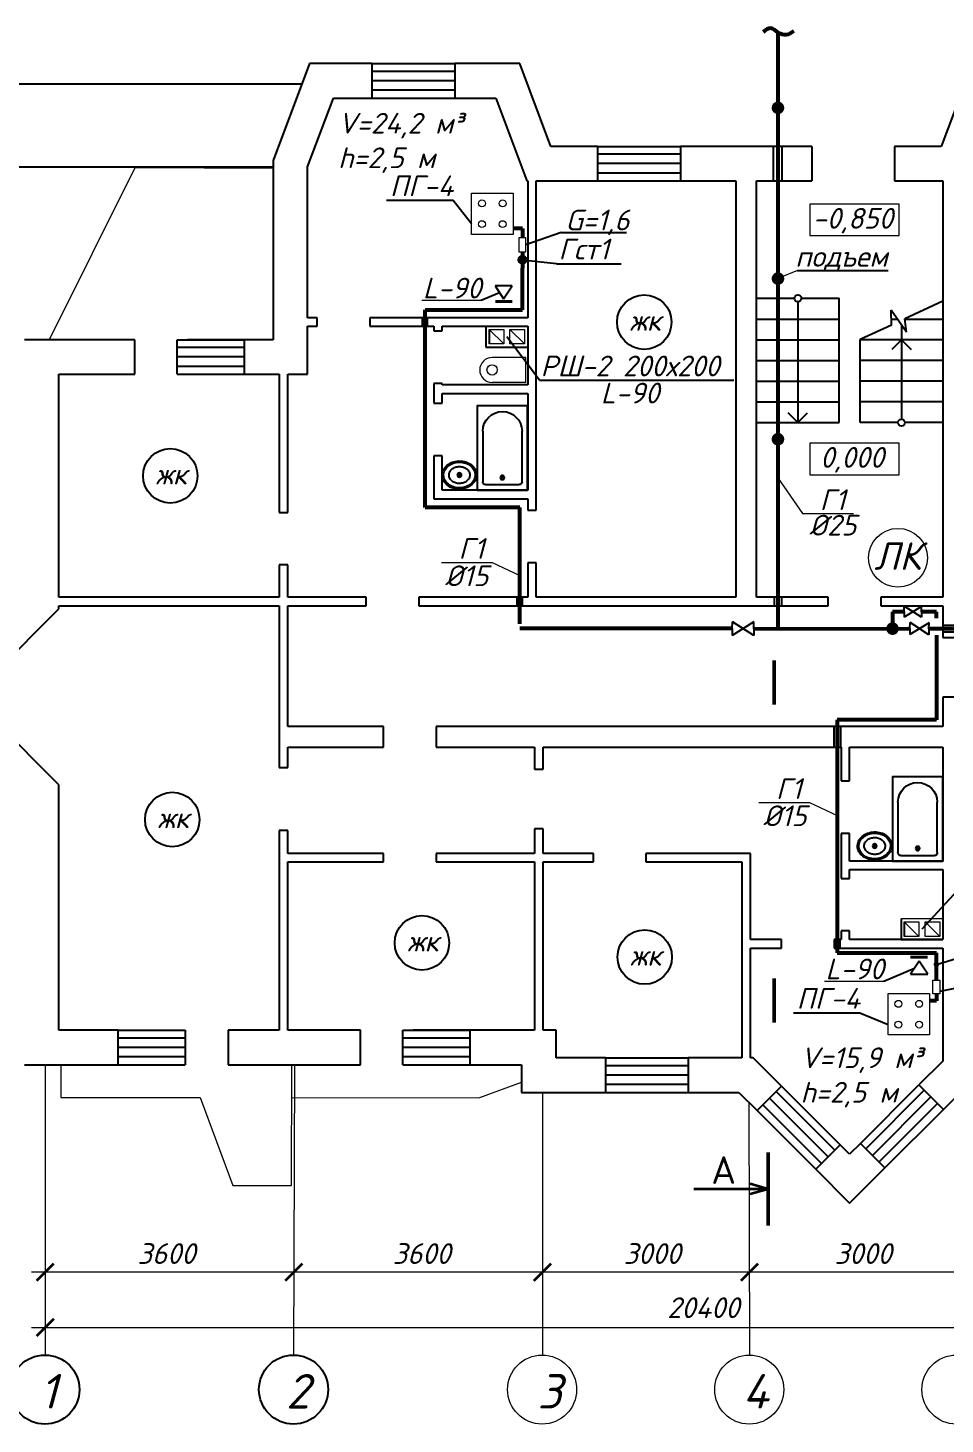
# Model space of a CAD drawing. Header units: millimetres. Extents: x -710977 to 10671, y -929782 to 89628.
# Drawn here: x 952.3 to 1085.2, y 4615.5 to 4817.7 of the extents above; entities that cross this region are included whole.
import ezdxf

# ---------------------------------------------------------------- set-up
doc = ezdxf.new("R2010")
doc.units = ezdxf.units.MM
doc.header["$LTSCALE"] = 0.4
for name, color, linetype, lineweight in [('A-FLOR', 192, 'Continuous', 9), ('A-WALL', 113, 'Continuous', 9), ('I-WALL', 2, 'Continuous', 9), ('газ', 7, 'Continuous', 40), ('здания', 7, 'Continuous', 25), ('Надписи', 7, 'Continuous', 20), ('оборудование', 255, 'Continuous', 60), ('построение', 7, 'Continuous', 30), ('тонкие', 7, 'Continuous', 25)]:
    doc.layers.add(name, color=color, linetype=linetype, lineweight=lineweight)
for name, color, linetype in [('VPORTS', 7, 'Continuous'), ('аксонометрия', 84, 'Continuous'), ('кварталыИнфо', 7, 'Continuous'), ('оси', 255, 'Continuous'), ('подп', 70, 'Continuous')]:
    doc.layers.add(name, color=color, linetype=linetype)
doc.styles.add('Zhenka', font='isocpeur.ttf', dxfattribs={"height": 400})
doc.styles.add('Курсив', font='isocpeui.ttf')
doc.styles.add('текстовый', font='isocpeui.ttf', dxfattribs={"height": 5})
doc.linetypes.add('зигзаг', pattern='A,0.00254,-5.08,[131,ltypeshp.shx,S=5.08,R=0,X=-5.08,Y=0],-10.16,[131,ltypeshp.shx,S=5.08,R=180,X=5.08,Y=0],-5.08', length=20.32254)

# ---------------------------------------------------------------- blocks, each defined once
blk = doc.blocks.new('Ванна — 66 x 152 см')
for p, q in [((8, -18), (10, -18)), ((9, -17), (9, -19))]:
    blk.add_line(p, q)
blk.add_lwpolyline([(0, -36), (0, 0), (60, 0), (60, -36)], close=True)
for points in [[(4, -30), (4, -6)], [(6, -4), (42, -4)], [(42, -32), (6, -32)]]:
    blk.add_lwpolyline(points)
for radius in [1.5, 1]:
    blk.add_circle((9, -18), radius)
for centre, radius, start, end in [((5.75, -5.75), 1.767767, 81.8699, 188.1301), ((42, -18), 14, 270, 90), ((5.75, -30.25), 1.767767, 171.8699, 278.1301)]:
    blk.add_arc(centre, radius, start, end)
blk = doc.blocks.new('Раковина овальная — вид сверху')
for p, q in [((-1, 0), (1, 0)), ((0, 1), (0, -1))]:
    blk.add_line(p, q)
at = {"linetype": 'Continuous'}
for points in [[(-12.2337188035408, 0.3941914712607968, 0.1176342565883263), (-11.46456229543958, -3.361933235489118, 0.104469279667093), (-8.878748691070427, -6.803541973650567, 0.09001578960148493), (-5.082757700676666, -9.072309807490512, 0.08191994915921848), (-0.3227280122732736, -10.01585280257211, 0.08191994915920903), (4.488169920880978, -9.380701564817912, 0.09001578960148009), (8.422342359155778, -7.36101289847943, 0.1044692796670922), (11.22435122606942, -4.093009071543406, 0.1176342565883338), (12.23371880354091, -0.3941914712607968, 0.1176342565883057), (11.46456229543992, 3.361933235488777, 0.1044692796670849), (8.878748691070427, 6.803541973650567, 0.09001578960148834), (5.082757700676325, 9.072309807490683, 0.08191994915920578), (0.3227280122732736, 10.01585280257211, 0.08191994915920695), (-4.488169920880864, 9.380701564817969, 0.0900157896014802), (-8.422342359155778, 7.36101289847943, 0.1044692796670951), (-11.22435122606919, 4.093009071543634, 0.1176342565883402)], [(-11.2862798685012, 0.1590597164737346, 0.1186217001864142), (-10.51590095791209, -3.253161772358112, 0.1046781721811095), (-8.071803350560117, -6.358618019863343, 0.08956206646917378), (-4.537699193222352, -8.366971929609804, 0.08118469889121774), (-0.1289739026695997, -9.15150355811437, 0.08118469889122752), (4.300109150126218, -8.491524865184601, 0.0895620664691798), (7.889406708212618, -6.583562428127607, 0.1046781721811044), (10.42004782883112, -3.548216131892445, 0.1186217001864013), (11.2862798685012, -0.1590597164736209, 0.1186217001863946), (10.51590095791221, 3.253161772357998, 0.1046781721811069), (8.071803350560117, 6.358618019863343, 0.0895620664691756), (4.537699193222124, 8.366971929609917, 0.08118469889121599), (0.1289739026695997, 9.151503558114428, 0.08118469889121414), (-4.300109150125877, 8.491524865184829, 0.08956206646917471), (-7.889406708212618, 6.583562428127607, 0.1046781721811045), (-10.42004782883112, 3.548216131892445, 0.1186217001863946)], [(-7.420452389032903, 0.08298767816017971, 0.1182825673856775), (-6.907065465214487, -2.167464938077501, 0.1046074595377274), (-5.294791470712084, -4.209988192029414, 0.0897179636260996), (-2.966599981142508, -5.52812215268807, 0.08143608252771127), (-0.06751351878551759, -6.036810076758798, 0.08143608252772175), (2.84222437824053, -5.593085960977874, 0.08971796362613145), (5.199312936802016, -4.327350491993343, 0.1046074595376878), (6.85686365682659, -2.321395784920355, 0.1182825673856714), (7.420452389033017, -0.08298767816017971, 0.1182825673856961), (6.907065465214487, 2.167464938077615, 0.1046074595377135), (5.294791470712084, 4.209988192029414, 0.08971796362612645), (2.966599981142622, 5.528122152687843, 0.08143608252774252), (0.06751351878551759, 6.036810076758798, 0.08143608252772248), (-2.842224378240644, 5.593085960977874, 0.08971796362612122), (-5.199312936802016, 4.327350491993343, 0.1046074595377049), (-6.856863656826476, 2.321395784920355, 0.1182825673856712)]]:
    blk.add_lwpolyline(points, format="xyb", close=True, dxfattribs=at)
for radius in [1.5, 1]:
    blk.add_circle((0, 0), radius)
blk = doc.blocks.new('_ArchTick')
at = {"color": 0, "linetype": 'ByBlock', "const_width": 0.150000081}
blk.add_lwpolyline([(-0.5000002699998731, -0.5000002699998731), (0.5000002699998731, 0.5000002699998731)], dxfattribs=at)

msp = doc.modelspace()

# ---------------------------------------------------------------- hatches: boundary and pattern name
at = {"layer": 'оборудование', "lineweight": 60}
h = msp.add_hatch(color=7, dxfattribs=at)
h.paths.add_polyline_path([(1023.959268536258, 4784.157814950441), (1023.588504206956, 4784.307927615198, 0.09647278728819861), (1023.559268536257, 4784.157814950441, 0.4142135623730951), (1023.959268536258, 4783.757814950443)])
h.paths.add_polyline_path([(1024.359268536253, 4784.157814950441, 0.824030676535546), (1023.588504206956, 4784.307927615198), (1023.959268536258, 4784.157814950441)])
h.paths.add_polyline_path([(1024.359268536253, 4784.157814950441), (1023.959268536258, 4784.157814950441), (1023.959268536258, 4783.757814950443, 0.4142135623730951)])
h = msp.add_hatch(color=7, dxfattribs=at)
edge = h.paths.add_edge_path()
edge.add_line((1083.908153173121, 4681.720359565768), (1083.537388843819, 4681.962869959249))
edge.add_arc((1083.908153173126, 4682.112982623999), 0.4000000000067269, 179.9999999992835, 202.0417223264453, ccw=False)
edge.add_arc((1083.908153173119, 4682.112982624003), 0.3999999999996362, 89.99999999973949, 179.9999999997395, ccw=False)
edge.add_line((1083.908153173121, 4682.512982624003), (1083.908153173121, 4681.720359565768))
edge = h.paths.add_edge_path()
edge.add_arc((1083.908153173116, 4682.112982624003), 0.3999999999987267, -157.9582776726004, 2.6062707547680475e-10, ccw=False)
edge.add_line((1083.537388843819, 4681.962869959249), (1083.908153173121, 4681.720359565768))
edge.add_line((1083.908153173121, 4681.720359565768), (1084.308153173115, 4682.112982624005))
edge = h.paths.add_edge_path()
edge.add_line((1084.308153173115, 4682.112982624005), (1083.908153173121, 4681.720359565768))
edge.add_line((1083.908153173121, 4681.720359565768), (1083.908153173121, 4682.512982624003))
edge.add_arc((1083.908153173119, 4682.112982624007), 0.3999999999959982, -2.6062707547680475e-10, 89.99999999973949, ccw=False)

# ---------------------------------------------------------------- linework, layer by layer
at = {"color": 7, "lineweight": 25}
for p, q in [((1002.161049479517, 4812.573720252827), (1002.161049479517, 4807.573720252827)), ((1002.161049479517, 4812.573720252827), (1014.161049479517, 4812.573720252827)), ((1014.161049479517, 4812.573720252827), (1014.161049479517, 4807.573720252827)), ((1002.161049479517, 4811.484469363031), (1014.161049479517, 4811.484469363031)), ((1002.161049479517, 4810.123720252826), (1014.161049479517, 4810.123720252826)), ((1002.161049479517, 4808.762971142618), (1014.161049479517, 4808.762971142618)), ((1002.161049479517, 4807.573720252827), (1014.161049479517, 4807.573720252827)), ((1034.84614136491, 4800.573720252827), (1034.84614136491, 4795.573720252827)), ((1034.84614136491, 4800.573720252827), (1046.84614136491, 4800.573720252827)), ((1046.84614136491, 4800.573720252827), (1046.84614136491, 4795.573720252827)), ((1065.84614136491, 4800.573720252827), (1065.84614136491, 4795.573720252827)), ((1077.84614136491, 4800.573720252827), (1077.84614136491, 4795.573720252827)), ((1034.84614136491, 4799.484469363031), (1046.84614136491, 4799.484469363031)), ((1034.84614136491, 4798.123720252826), (1046.84614136491, 4798.123720252826)), ((1034.84614136491, 4796.762971142618), (1046.84614136491, 4796.762971142618)), ((1034.84614136491, 4795.573720252827), (1046.84614136491, 4795.573720252827)), ((973.9661413649089, 4767.573720252827), (973.9661413649089, 4772.573720252827)), ((973.9661413649089, 4771.484469363035), (983.6582770230376, 4771.484469363035)), ((973.9661413649089, 4770.123720252826), (983.6582770230376, 4770.123720252826)), ((973.9661413649089, 4768.762971142622), (983.6582770230376, 4768.762971142622)), ((965.4340057067805, 4667.573720252827), (965.4340057067805, 4672.573720252827)), ((965.4340057067805, 4671.484469363035), (975.1261413649091, 4671.484469363035)), ((1006.63114136491, 4667.573720252827), (1006.63114136491, 4672.573720252827)), ((1006.63114136491, 4671.484469363035), (1016.323277023038, 4671.484469363035)), ((965.4340057067805, 4670.123720252826), (975.1261413649091, 4670.123720252826)), ((965.4340057067805, 4668.762971142622), (975.1261413649091, 4668.762971142622)), ((1006.63114136491, 4670.123720252826), (1016.323277023038, 4670.123720252826)), ((1006.63114136491, 4668.762971142622), (1016.323277023038, 4668.762971142622)), ((1035.976319968701, 4668.573720252827), (1035.976319968701, 4663.573720252827)), ((1035.976319968701, 4668.573720252827), (1047.976319968701, 4668.573720252827)), ((1035.976319968701, 4667.484469363031), (1047.976319968701, 4667.484469363031)), ((1047.976319968701, 4668.573720252827), (1047.976319968701, 4663.573720252827)), ((1035.976319968701, 4666.123720252826), (1047.976319968701, 4666.123720252826)), ((1035.976319968701, 4664.762971142618), (1047.976319968701, 4664.762971142618)), ((1072.898102210336, 4656.161215004188), (1081.383383584575, 4664.646496378426)), ((1081.383383584575, 4664.646496378426), (1084.918917490508, 4661.110962472492)), ((1035.976319968701, 4663.573720252827), (1047.976319968701, 4663.573720252827)), ((1061.490443312763, 4664.464952210898), (1057.954909406833, 4660.929418304962)), ((1059.758031698857, 4662.732540596988), (1068.2433130731, 4654.247259222755)), ((1060.720226622175, 4663.694735520308), (1069.205507996419, 4655.209454146075)), ((1061.490443312763, 4664.464952210898), (1069.975724687007, 4655.979670836663)), ((1073.668318900924, 4655.3909983136), (1082.153600275163, 4663.876279687838)), ((1074.630513824243, 4654.42880339028), (1083.115795198483, 4662.914084764518)), ((1057.954909406833, 4660.929418304962), (1066.440190781076, 4652.444136930728)), ((1058.795836775535, 4661.770345673665), (1067.281118149779, 4653.285064299433)), ((1075.592708747565, 4653.466608466959), (1084.077990121805, 4661.951889841196)), ((1076.433636116268, 4652.625681098255), (1084.918917490508, 4661.110962472492)), ((1069.975724687007, 4655.979670836663), (1066.440190781076, 4652.444136930728)), ((1072.898102210336, 4656.161215004188), (1076.433636116268, 4652.625681098255))]:
    msp.add_line(p, q, dxfattribs=at)
at = {"lineweight": 25}
msp.add_line((991.9886401944976, 4809.573720252827), (920.4063755032982, 4809.573720252827), dxfattribs=at)
for p, q in [((1004.288630036261, 4792.77331527241), (1013.905326665845, 4792.77331527241)), ((1013.905326665845, 4792.77331527241), (1016.593323236156, 4789.385726257227)), ((1029.588249500608, 4788.10192172596), (1024.459268536259, 4786.309447427239)), ((1029.588249500608, 4788.10192172596), (1039.007905175684, 4788.10192172596)), ((1028.903641068522, 4783.578186871295), (1023.959268536258, 4784.120960596155)), ((1028.903641068522, 4783.578186871295), (1038.263720248207, 4783.578186871295)), ((1026.445635395299, 4766.701641375097), (1021.709461981634, 4773.017564632308)), ((1083.908153173121, 4682.087115627131), (1089.456025376916, 4683.775661855936)), ((1089.418101323787, 4679.175565439848), (1084.408153173121, 4678.173998962564)), ((1063.191811997067, 4675.095489781233), (1072.808508626651, 4675.095489781233)), ((1072.808508626651, 4675.095489781233), (1076.908153173121, 4673.426056085445))]:
    msp.add_line(p, q)
at = {"lineweight": 20}
for p, q in [((1016.593323236156, 4793.818523719462), (1022.593323236156, 4793.818523719462)), ((1016.593323236156, 4787.818523719462), (1016.593323236156, 4793.818523719462)), ((1022.593323236156, 4793.818523719462), (1022.593323236156, 4787.818523719462)), ((1022.593323236156, 4787.818523719462), (1016.593323236156, 4787.818523719462)), ((1023.959268536258, 4787.309447427239), (1023.459268536258, 4787.309447427239)), ((1023.459268536258, 4787.309447427239), (1023.459268536258, 4785.309447427239)), ((1024.459268536259, 4787.309447427239), (1023.959268536258, 4787.309447427239)), ((1024.459268536259, 4785.309447427239), (1024.459268536259, 4787.309447427239)), ((1023.459268536258, 4785.309447427239), (1024.459268536259, 4785.309447427239)), ((1024.726141364911, 4774.530884719103), (1018.67286101773, 4774.530884719103)), ((1019.126857043769, 4774.076888693064), (1021.245505165282, 4774.076888693064)), ((1021.245505165282, 4771.958240571551), (1019.126857043769, 4774.076888693064)), ((1021.245505165282, 4774.076888693064), (1021.245505165282, 4771.958240571551)), ((1022.153497217359, 4771.958240571551), (1022.153497217359, 4774.076888693064)), ((1022.153497217359, 4774.076888693064), (1024.272145338873, 4774.076888693064)), ((1024.272145338873, 4771.958240571551), (1022.153497217359, 4774.076888693064)), ((1024.272145338873, 4774.076888693064), (1024.272145338873, 4771.958240571551)), ((1024.726141364911, 4771.504244545512), (1024.726141364911, 4774.530884719103)), ((1021.245505165282, 4771.958240571551), (1019.126857043769, 4771.958240571551)), ((1024.272145338873, 4771.958240571551), (1022.153497217359, 4771.958240571551)), ((1024.47205355352, 4769.998690725743), (1019.572053553518, 4769.998690725743)), ((1024.47205355352, 4766.398690725742), (1024.47205355352, 4769.998690725743)), ((1024.47205355352, 4766.398690725742), (1019.572053553518, 4766.398690725742)), ((1084.84614136491, 4688.720360426417), (1078.792861017729, 4688.720360426417)), ((1079.246857043768, 4688.266364400378), (1081.365505165281, 4688.266364400378)), ((1081.365505165281, 4686.147716278865), (1079.246857043768, 4688.266364400378)), ((1081.365505165281, 4688.266364400378), (1081.365505165281, 4686.147716278865)), ((1082.273497217358, 4686.147716278865), (1082.273497217358, 4688.266364400378)), ((1082.273497217358, 4688.266364400378), (1084.392145338872, 4688.266364400378)), ((1084.392145338872, 4686.147716278865), (1082.273497217358, 4688.266364400378)), ((1084.392145338872, 4688.266364400378), (1084.392145338872, 4686.147716278865)), ((1084.84614136491, 4685.693720252826), (1084.84614136491, 4688.720360426417)), ((1081.365505165281, 4686.147716278865), (1079.246857043768, 4686.147716278865)), ((1084.392145338872, 4686.147716278865), (1082.273497217358, 4686.147716278865)), ((1083.408153173121, 4677.832138211069), (1083.408153173121, 4679.832138211069)), ((1083.408153173121, 4679.832138211069), (1084.408153173121, 4679.832138211069)), ((1084.408153173121, 4679.832138211069), (1084.408153173121, 4677.832138211069)), ((1076.908153173121, 4677.898901239513), (1082.908153173121, 4677.898901239513)), ((1076.908153173121, 4671.898901239513), (1076.908153173121, 4677.898901239513)), ((1082.908153173121, 4677.898901239513), (1082.908153173121, 4671.898901239513)), ((1083.908153173121, 4677.832138211069), (1083.408153173121, 4677.832138211069)), ((1084.408153173121, 4677.832138211069), (1083.908153173121, 4677.832138211069)), ((1082.908153173121, 4671.898901239513), (1076.908153173121, 4671.898901239513))]:
    msp.add_line(p, q, dxfattribs=at)
at = {"color": 0, "ltscale": 0.5}
for p, q in [((1019.988310415369, 4780.403068002945), (1021.2189795981, 4778.522101833169)), ((1021.2189795981, 4778.522101833169), (1022.462803269953, 4780.403068002945)), ((1081.424313627135, 4682.581389206427), (1080.180489955283, 4680.700423036651)), ((1082.654982809867, 4680.700423036651), (1081.424313627135, 4682.581389206427))]:
    msp.add_line(p, q, dxfattribs=at)
at = {"color": 0, "lineweight": 40}
for p, q in [((1022.474975845228, 4778.112759294687), (1020.038535686701, 4778.112759294687)), ((1080.168317380008, 4683.152841666189), (1082.604757538535, 4683.152841666189))]:
    msp.add_line(p, q, dxfattribs=at)
at = {"lineweight": 40}
for p, q in [((1020.37640507984, 4778.112759294687), (1022.137106452088, 4778.112759294687)), ((1020.37640507984, 4778.112759294687), (1022.137106452088, 4778.112759294687)), ((1082.266888145395, 4683.152841666189), (1080.506186773148, 4683.152841666189)), ((1082.266888145395, 4683.152841666189), (1080.506186773148, 4683.152841666189))]:
    msp.add_line(p, q, dxfattribs=at)
at = {"color": 7}
for p, q in [((1057.84614136491, 4778.573720252801), (1063.34614136491, 4778.573720252801)), ((1063.84614136491, 4778.073720252801), (1063.84614136491, 4760.573720252801)), ((1064.34614136491, 4778.573720252801), (1069.84614136491, 4778.573720252801)), ((1084.846141364906, 4778.150293597743), (1079.315516559596, 4775.589920544457)), ((1079.571190356698, 4773.671895508287), (1077.356832702062, 4776.836122052306)), ((1077.406303790443, 4774.706060745741), (1077.356832702062, 4776.836122052306)), ((1057.84614136491, 4775.573720252801), (1069.84614136491, 4775.573720252801)), ((1077.406303790443, 4774.706060745741), (1072.846141364906, 4772.594958039612)), ((1078.846141364906, 4774.70796087051), (1078.846141364906, 4761.073720252801)), ((1079.571190356698, 4773.671895508287), (1079.315516559596, 4775.589920544457)), ((1057.84614136491, 4772.573720252801), (1069.84614136491, 4772.573720252801)), ((1084.846141364906, 4772.573720252801), (1072.846141364906, 4772.573720252801)), ((1078.846141364906, 4772.573720252801), (1077.431927802521, 4771.159506690427)), ((1078.846141364906, 4772.573720252801), (1080.260354927268, 4771.159506690427)), ((1057.84614136491, 4769.573720252801), (1069.84614136491, 4769.573720252801)), ((1084.846141364906, 4769.573720252801), (1072.846141364906, 4769.573720252801)), ((1057.84614136491, 4766.573720252801), (1069.84614136491, 4766.573720252801)), ((1084.846141364906, 4766.573720252801), (1072.846141364906, 4766.573720252801)), ((1057.84614136491, 4763.573720252801), (1069.84614136491, 4763.573720252801)), ((1063.84614136491, 4760.573720252801), (1062.431927802526, 4761.987933815174)), ((1063.84614136491, 4760.573720252801), (1065.260354927272, 4761.987933815174)), ((1084.846141364906, 4763.573720252801), (1072.846141364906, 4763.573720252801)), ((1084.846141364906, 4760.573720252801), (1079.346141364906, 4760.573720252801))]:
    msp.add_line(p, q, dxfattribs=at)
at = {"lineweight": -3, "ltscale": 0.08}
msp.add_line((1026.445635395299, 4766.701641375097), (1054.589692814741, 4766.701641375097), dxfattribs=at)
at = {"color": 7, "lineweight": 20}
for p, q in [((1060.963325419114, 4752.556492618181), (1064.536894804332, 4747.398716237816)), ((1064.536894804332, 4747.398716237816), (1071.895262416278, 4747.398716237816)), ((1012.22782374985, 4740.334099258891), (1019.586191361795, 4740.334099258891)), ((1019.586191361795, 4740.334099258891), (1023.59632954028, 4738.442083600152)), ((1058.184044004585, 4705.5569885407), (1065.54241161653, 4705.5569885407)), ((1065.54241161653, 4705.5569885407), (1069.552549795015, 4703.664972881961))]:
    msp.add_line(p, q, dxfattribs=at)
at = {"color": 7, "lineweight": 50}
for p, q in [((1060.390726823955, 4726.106558397358), (1060.390726823955, 4719.730106861258)), ((1060.390726823955, 4680.053517340401), (1060.390726823955, 4673.677065804302)), ((1059.547259411491, 4644.289750966539), (1059.547259411491, 4654.852398165307))]:
    msp.add_line(p, q, dxfattribs=at)
at = {"color": 7, "lineweight": 35}
for q in [(1048.773037601513, 4649.571074565923), (1056.922311764065, 4650.325500945461), (1056.922311764065, 4648.81664818638)]:
    msp.add_line((1059.547259411491, 4649.571074565923), q, dxfattribs=at)
at = {"lineweight": 20, "const_width": 0.9091749955980207}
for points in [[(1060.508737921314, 4806.159986716346, 1), (1061.417912916913, 4806.159986716346, 1)], [(1060.508737921314, 4781.431348030106, 1), (1061.417912916913, 4781.431348030106, 1)], [(1060.508737921314, 4758.16713444551, 1), (1061.417912916913, 4758.16713444551, 1)], [(1077.098145641394, 4730.734345704085, 1), (1078.007320636992, 4730.734345704085, 1)]]:
    msp.add_lwpolyline(points, format="xyb", close=True, dxfattribs=at)
at = {"lineweight": 20}
for centre, radius in [((1018.093323236156, 4792.318523719462), 0.5), ((1021.093323236156, 4792.318523719462), 0.5), ((1018.093323236156, 4789.318523719462), 0.5), ((1021.093323236156, 4789.318523719462), 0.5), ((1019.572053553518, 4768.198690725741), 0.7495367258409535), ((1078.408153173121, 4676.398901239513), 0.5), ((1081.408153173121, 4676.398901239513), 0.5), ((1078.408153173121, 4673.398901239513), 0.5), ((1081.408153173121, 4673.398901239513), 0.5)]:
    msp.add_circle(centre, radius, dxfattribs=at)
at = {"color": 2, "ltscale": 0.5}
for centre in [(1041.601272418345, 4775.122812592267), (972.960265699752, 4752.866892957866), (973.2570543250692, 4703.090469874597), (1009.413187643156, 4685.227881597692), (1041.666063579374, 4683.174709937123)]:
    msp.add_circle(centre, 3.942774029048451, dxfattribs=at)
at = {"color": 7}
for centre in [(1063.84614136491, 4778.573720252801), (1078.846141364906, 4760.573720252801)]:
    msp.add_circle(centre, 0.5, dxfattribs=at)
at = {"color": 7, "lineweight": 25}
for centre in [(954.8085517625047, 4620.538470977763), (990.8085517625047, 4620.538470977761)]:
    msp.add_circle(centre, 5, dxfattribs=at)
at = {"lineweight": 20}
msp.add_arc((1019.572053553518, 4768.198690725741), 1.800000000000002, 90, 270, dxfattribs=at)
at = {"layer": 'A-FLOR', "color": 0}
for p, q in [((967.8195621336768, 4797.473180906882), (955.4430678174606, 4772.573720252827)), ((987.8461413649102, 4797.378720252827), (967.8195621336768, 4797.473180906882)), ((957.0911413649098, 4667.573720252827), (957.0911413649098, 4662.818720252828)), ((990.5011413649095, 4650.068720252828), (990.5511413649095, 4667.573720252828)), ((1017.801986442397, 4662.818720252828), (1023.84614136491, 4665.070464243568)), ((957.0911413649098, 4662.818720252828), (977.2663167281984, 4662.818720252828)), ((977.2663167281984, 4662.818720252828), (982.0163167281983, 4650.068720252828)), ((990.5374167148095, 4662.768720252827), (1017.801986442397, 4662.818720252828)), ((982.0163167281983, 4650.068720252828), (990.5011413649095, 4650.068720252828))]:
    msp.add_line(p, q, dxfattribs=at)
at = {"layer": 'A-WALL', "lineweight": 25}
for p, q in [((993.1136401944975, 4812.573720252827), (987.84614136491, 4798.527056707258)), ((1002.161049479517, 4812.573720252827), (993.1136401944975, 4812.573720252827)), ((1023.578642535322, 4812.573720252827), (1014.161049479517, 4812.573720252827)), ((1028.078642535322, 4800.573720252827), (1023.578642535322, 4812.573720252827)), ((1089.113640194498, 4812.573720252827), (1084.613640194498, 4800.573720252827)), ((992.84614136491, 4797.620383798396), (996.5786425353224, 4807.573720252827)), ((996.5786425353224, 4807.573720252827), (1002.161049479517, 4807.573720252827)), ((1014.161049479517, 4807.573720252827), (1020.113640194499, 4807.573720252827)), ((1020.113640194499, 4807.573720252827), (1024.613640194499, 4795.573720252827)), ((1034.84614136491, 4800.573720252827), (1028.078642535322, 4800.573720252827)), ((1065.84614136491, 4800.573720252827), (1046.84614136491, 4800.573720252827)), ((1084.613640194498, 4800.573720252827), (1077.84614136491, 4800.573720252827)), ((987.84614136491, 4798.527056707258), (987.84614136491, 4772.573720252827)), ((992.84614136491, 4775.770884719102), (992.84614136491, 4797.620383798396)), ((1024.613640194499, 4795.573720252827), (1024.726141364911, 4795.573720252827)), ((1025.966141364911, 4795.573720252827), (1034.84614136491, 4795.573720252827)), ((1046.84614136491, 4795.573720252827), (1054.84614136491, 4795.573720252827)), ((1054.84614136491, 4795.573720252827), (1054.84614136491, 4735.270884719102)), ((1057.84614136491, 4795.573720252827), (1065.84614136491, 4795.573720252827)), ((1057.84614136491, 4735.270884719102), (1057.84614136491, 4795.573720252827)), ((1077.84614136491, 4795.573720252827), (1084.84614136491, 4795.573720252827)), ((1084.84614136491, 4795.573720252827), (1084.84614136491, 4735.270884719102)), ((992.84614136491, 4767.573720252827), (992.84614136491, 4774.530884719103)), ((967.84614136491, 4772.573720252827), (951.84614136491, 4772.573720252827)), ((967.84614136491, 4767.573720252827), (967.84614136491, 4772.573720252827)), ((987.84614136491, 4772.573720252827), (975.4661413649089, 4772.573720252827)), ((956.84614136491, 4735.270884719102), (956.84614136491, 4767.573720252827)), ((956.84614136491, 4767.573720252827), (967.84614136491, 4767.573720252827)), ((975.4661413649089, 4767.573720252827), (988.7261413649092, 4767.573720252827)), ((989.9661413649089, 4767.573720252827), (992.84614136491, 4767.573720252827)), ((944.0930930377042, 4720.862302485964), (956.84614136491, 4733.61535081317)), ((956.84614136491, 4733.61535081317), (956.84614136491, 4734.030884719103)), ((1084.84614136491, 4734.030884719103), (1084.84614136491, 4729.432302485964)), ((1084.84614136491, 4729.432302485964), (1087.84614136491, 4729.432302485964)), ((956.84614136491, 4708.10925415876), (944.0930930377042, 4720.862302485964)), ((1084.84614136491, 4720.792302485965), (1084.84614136491, 4716.573720252827)), ((1087.84614136491, 4720.792302485965), (1084.84614136491, 4720.792302485965)), ((1003.84614136491, 4716.573720252827), (989.9661413649089, 4716.573720252827)), ((1003.84614136491, 4713.573720252827), (1003.84614136491, 4716.573720252827)), ((1084.84614136491, 4716.573720252827), (1011.466141364909, 4716.573720252827)), ((1011.466141364909, 4716.573720252827), (1011.466141364909, 4713.573720252827)), ((989.9661413649089, 4713.573720252827), (1003.84614136491, 4713.573720252827)), ((1011.466141364909, 4713.573720252827), (1025.726141364911, 4713.573720252827)), ((1026.966141364911, 4713.573720252827), (1070.10614136491, 4713.573720252827)), ((1071.34614136491, 4713.573720252827), (1084.84614136491, 4713.573720252827)), ((1084.84614136491, 4713.573720252827), (1084.84614136491, 4697.073720252827)), ((956.84614136491, 4672.573720252827), (956.84614136491, 4708.10925415876)), ((1084.84614136491, 4695.833720252827), (1084.84614136491, 4685.693720252826)), ((1084.84614136491, 4684.453720252826), (1084.84614136491, 4668.10925415876)), ((965.4340057067805, 4672.573720252827), (956.84614136491, 4672.573720252827)), ((988.7261413649092, 4672.573720252827), (981.34614136491, 4672.573720252827)), ((981.34614136491, 4672.573720252827), (981.34614136491, 4667.573720252827)), ((1000.511141364909, 4672.573720252827), (989.9661413649089, 4672.573720252827)), ((1000.511141364909, 4667.573720252827), (1000.511141364909, 4672.573720252827)), ((1025.726141364911, 4672.573720252827), (1008.13114136491, 4672.573720252827)), ((1028.84614136491, 4672.573720252827), (1026.966141364911, 4672.573720252827)), ((1028.84614136491, 4668.573720252827), (1028.84614136491, 4672.573720252827)), ((951.84614136491, 4667.573720252827), (965.4340057067805, 4667.573720252827)), ((981.34614136491, 4667.573720252827), (1000.511141364909, 4667.573720252827)), ((1008.13114136491, 4667.573720252827), (1023.84614136491, 4667.573720252827)), ((1023.84614136491, 4667.573720252827), (1023.84614136491, 4663.573720252827)), ((1035.976319968701, 4668.573720252827), (1028.84614136491, 4668.573720252827)), ((1055.726141364909, 4668.573720252827), (1047.976319968701, 4668.573720252827)), ((1057.381675270841, 4668.573720252827), (1056.966141364909, 4668.573720252827)), ((1061.490443312769, 4664.464952210899), (1057.381675270841, 4668.573720252827)), ((1084.84614136491, 4668.10925415876), (1081.383383584577, 4664.646496378427)), ((1023.84614136491, 4663.573720252827), (1035.976319968701, 4663.573720252827)), ((1047.976319968701, 4663.573720252827), (1055.310607458977, 4663.573720252827)), ((1055.310607458977, 4663.573720252827), (1057.954909406838, 4660.929418304968)), ((1084.918917490508, 4661.110962472494), (1087.381675270841, 4663.573720252827)), ((1071.34614136491, 4654.60925415876), (1069.975724687007, 4655.979670836661)), ((1072.898102210339, 4656.161215004187), (1071.34614136491, 4654.60925415876)), ((1071.34614136491, 4647.538186346894), (1076.43363611627, 4652.625681098256)), ((1066.440190781076, 4652.444136930728), (1071.34614136491, 4647.538186346894))]:
    msp.add_line(p, q, dxfattribs=at)
at = {"layer": 'I-WALL', "lineweight": 25}
for p, q in [((1024.726141364911, 4795.573720252827), (1024.726141364911, 4775.770884719102)), ((1025.966141364911, 4747.890884719103), (1025.966141364911, 4795.573720252827)), ((994.226141364911, 4775.770884719102), (992.84614136491, 4775.770884719102)), ((992.84614136491, 4774.530884719103), (994.226141364911, 4774.530884719103)), ((994.226141364911, 4774.530884719103), (994.226141364911, 4775.770884719102)), ((1024.726141364911, 4775.770884719102), (1001.84614136491, 4775.770884719102)), ((1001.84614136491, 4775.770884719102), (1001.84614136491, 4774.530884719103)), ((1001.84614136491, 4774.530884719103), (1011.10614136491, 4774.530884719103)), ((1011.10614136491, 4774.530884719103), (1011.10614136491, 4773.850884719102)), ((1011.10614136491, 4773.850884719102), (1012.34614136491, 4773.850884719102)), ((1012.34614136491, 4774.530884719103), (1024.726141364911, 4774.530884719103)), ((1012.34614136491, 4773.850884719102), (1012.34614136491, 4774.530884719103)), ((1024.726141364911, 4774.530884719103), (1024.726141364911, 4766.030884719103)), ((988.7261413649092, 4767.573720252827), (988.7261413649092, 4747.573720252827)), ((989.9661413649089, 4747.573720252827), (989.9661413649089, 4767.573720252827)), ((1012.34614136491, 4766.230884719103), (1011.10614136491, 4766.230884719103)), ((1011.10614136491, 4766.230884719103), (1011.10614136491, 4763.390884719103)), ((1012.34614136491, 4766.030884719103), (1012.34614136491, 4766.230884719103)), ((1024.726141364911, 4766.030884719103), (1012.34614136491, 4766.030884719103)), ((1012.34614136491, 4764.790884719103), (1024.726141364911, 4764.790884719103)), ((1012.34614136491, 4763.390884719103), (1012.34614136491, 4764.790884719103)), ((1024.726141364911, 4764.790884719103), (1024.726141364911, 4750.790884719103)), ((1011.10614136491, 4763.390884719103), (1012.34614136491, 4763.390884719103)), ((1012.34614136491, 4755.770884719102), (1011.10614136491, 4755.770884719102)), ((1011.10614136491, 4755.770884719102), (1011.10614136491, 4749.550884719103)), ((1012.34614136491, 4750.790884719103), (1012.34614136491, 4755.770884719102)), ((1024.726141364911, 4750.790884719103), (1012.34614136491, 4750.790884719103)), ((988.7261413649092, 4747.573720252827), (989.9661413649089, 4747.573720252827)), ((1011.10614136491, 4749.550884719103), (1024.726141364911, 4749.550884719103)), ((1024.726141364911, 4749.550884719103), (1024.726141364911, 4747.890884719103)), ((1024.726141364911, 4747.890884719103), (1025.966141364911, 4747.890884719103)), ((988.7261413649092, 4739.953720252828), (988.7261413649092, 4735.270884719102)), ((989.9661413649089, 4739.953720252828), (988.7261413649092, 4739.953720252828)), ((989.9661413649089, 4735.270884719102), (989.9661413649089, 4739.953720252828)), ((1024.726141364911, 4740.270884719102), (1024.726141364911, 4735.270884719102)), ((1025.966141364911, 4740.270884719102), (1024.726141364911, 4740.270884719102)), ((1025.966141364911, 4735.270884719102), (1025.966141364911, 4740.270884719102)), ((988.7261413649092, 4735.270884719102), (956.84614136491, 4735.270884719102)), ((956.84614136491, 4734.030884719103), (988.7261413649092, 4734.030884719103)), ((988.7261413649092, 4734.030884719103), (988.7261413649092, 4710.648720252828)), ((1001.34614136491, 4735.270884719102), (989.9661413649089, 4735.270884719102)), ((989.9661413649089, 4734.030884719103), (1001.34614136491, 4734.030884719103)), ((989.9661413649089, 4716.573720252827), (989.9661413649089, 4734.030884719103)), ((1001.34614136491, 4734.030884719103), (1001.34614136491, 4735.270884719102)), ((1024.726141364911, 4735.270884719102), (1008.966141364909, 4735.270884719102)), ((1008.966141364909, 4735.270884719102), (1008.966141364909, 4734.030884719103)), ((1008.966141364909, 4734.030884719103), (1068.226141364909, 4734.030884719103)), ((1054.84614136491, 4735.270884719102), (1025.966141364911, 4735.270884719102)), ((1068.226141364909, 4735.270884719102), (1057.84614136491, 4735.270884719102)), ((1068.226141364909, 4734.030884719103), (1068.226141364909, 4735.270884719102)), ((1084.84614136491, 4735.270884719102), (1075.84614136491, 4735.270884719102)), ((1075.84614136491, 4735.270884719102), (1075.84614136491, 4734.030884719103)), ((1075.84614136491, 4734.030884719103), (1084.84614136491, 4734.030884719103)), ((989.9661413649089, 4710.648720252828), (989.9661413649089, 4713.573720252827)), ((1025.726141364911, 4713.573720252827), (1025.726141364911, 4710.393720252827)), ((1026.966141364911, 4710.393720252827), (1026.966141364911, 4713.573720252827)), ((1070.10614136491, 4713.573720252827), (1070.10614136491, 4708.693720252826)), ((1071.34614136491, 4708.693720252826), (1071.34614136491, 4713.573720252827)), ((988.7261413649092, 4710.648720252828), (989.9661413649089, 4710.648720252828)), ((1025.726141364911, 4710.393720252827), (1026.966141364911, 4710.393720252827)), ((1070.10614136491, 4708.693720252826), (1071.34614136491, 4708.693720252826)), ((988.7261413649092, 4701.498720252826), (988.7261413649092, 4672.573720252827)), ((989.9661413649089, 4701.498720252826), (988.7261413649092, 4701.498720252826)), ((989.9661413649089, 4698.193720252828), (989.9661413649089, 4701.498720252826)), ((1026.966141364911, 4701.753720252827), (1025.726141364911, 4701.753720252827)), ((1025.726141364911, 4701.753720252827), (1025.726141364911, 4698.193720252828)), ((1026.966141364911, 4698.193720252828), (1026.966141364911, 4701.753720252827)), ((1070.10614136491, 4701.073720252827), (1070.10614136491, 4694.573720252827)), ((1071.34614136491, 4701.073720252827), (1070.10614136491, 4701.073720252827)), ((1071.34614136491, 4697.073720252827), (1071.34614136491, 4701.073720252827)), ((1003.84614136491, 4698.193720252828), (989.9661413649089, 4698.193720252828)), ((1003.84614136491, 4696.953720252826), (1003.84614136491, 4698.193720252828)), ((1025.726141364911, 4698.193720252828), (1011.466141364909, 4698.193720252828)), ((1011.466141364909, 4698.193720252828), (1011.466141364909, 4696.953720252826)), ((1034.226141364909, 4698.193720252828), (1026.966141364911, 4698.193720252828)), ((1034.226141364909, 4696.953720252826), (1034.226141364909, 4698.193720252828)), ((1056.966141364909, 4698.193720252828), (1041.84614136491, 4698.193720252828)), ((1041.84614136491, 4698.193720252828), (1041.84614136491, 4696.953720252826)), ((1056.966141364909, 4685.693720252828), (1056.966141364909, 4698.193720252828)), ((1084.84614136491, 4697.073720252827), (1071.34614136491, 4697.073720252827)), ((989.9661413649089, 4672.573720252827), (989.9661413649089, 4696.953720252828)), ((989.9661413649089, 4696.953720252828), (1003.84614136491, 4696.953720252826)), ((1011.466141364909, 4696.953720252826), (1025.726141364911, 4696.953720252826)), ((1025.726141364911, 4696.953720252826), (1025.726141364911, 4672.573720252827)), ((1026.966141364911, 4696.953720252826), (1034.226141364909, 4696.953720252826)), ((1026.966141364911, 4672.573720252827), (1026.966141364911, 4696.953720252826)), ((1041.84614136491, 4696.953720252826), (1055.726141364909, 4696.953720252826)), ((1055.726141364909, 4696.953720252826), (1055.726141364909, 4668.573720252827)), ((1071.34614136491, 4694.573720252827), (1071.34614136491, 4695.833720252827)), ((1071.34614136491, 4695.833720252827), (1084.84614136491, 4695.833720252827)), ((1070.10614136491, 4694.573720252827), (1071.34614136491, 4694.573720252827)), ((1070.10614136491, 4686.953720252826), (1070.10614136491, 4685.693720252826)), ((1071.34614136491, 4686.953720252826), (1070.10614136491, 4686.953720252826)), ((1071.34614136491, 4685.693720252826), (1071.34614136491, 4686.953720252826)), ((1061.476141364909, 4685.693720252828), (1056.966141364909, 4685.693720252828)), ((1061.476141364909, 4684.453720252826), (1061.476141364909, 4685.693720252828)), ((1070.10614136491, 4685.693720252826), (1069.09614136491, 4685.693720252826)), ((1069.09614136491, 4685.693720252826), (1069.09614136491, 4684.453720252826)), ((1084.84614136491, 4685.693720252826), (1071.34614136491, 4685.693720252826)), ((1056.966141364909, 4668.573720252827), (1056.966141364909, 4684.453720252826)), ((1056.966141364909, 4684.453720252826), (1061.476141364909, 4684.453720252826)), ((1069.09614136491, 4684.453720252826), (1084.84614136491, 4684.453720252826))]:
    msp.add_line(p, q, dxfattribs=at)
at = {"layer": 'VPORTS'}
for p, q in [((973.9661413649089, 4772.573720252827), (983.6582770230376, 4772.573720252828)), ((983.6582770230376, 4772.573720252828), (983.6582770230375, 4767.573720252827)), ((973.9661413649089, 4767.573720252827), (983.6582770230375, 4767.573720252827)), ((965.4340057067805, 4672.573720252827), (975.1261413649091, 4672.573720252828)), ((975.1261413649091, 4672.573720252828), (975.1261413649091, 4667.573720252827)), ((1006.63114136491, 4672.573720252827), (1016.323277023038, 4672.573720252828)), ((1016.323277023038, 4672.573720252828), (1016.323277023038, 4667.573720252827)), ((965.4340057067805, 4667.573720252827), (975.1261413649091, 4667.573720252827)), ((1006.63114136491, 4667.573720252827), (1016.323277023038, 4667.573720252827))]:
    msp.add_line(p, q, dxfattribs=at)
at = {"layer": 'VPORTS', "ltscale": 0.2}
for p, q in [((1060.463325419114, 4734.030884719103), (1060.463325419114, 4735.270884719102)), ((1061.463325419114, 4735.270884719102), (1061.463325419114, 4734.030884719103)), ((1084.84614136491, 4731.234345704085), (1087.84614136491, 4731.234345704085)), ((1087.84614136491, 4730.234345704085), (1084.84614136491, 4730.234345704085)), ((1069.104119773023, 4713.573720252827), (1069.104119773023, 4716.573720252827)), ((1069.999018986709, 4716.573720252827), (1069.999018986709, 4713.573720252827)), ((1069.216227278579, 4684.453720252826), (1069.216227278579, 4685.693720252826)), ((1069.908140789019, 4685.693720252826), (1069.908140789019, 4684.453720252826))]:
    msp.add_line(p, q, dxfattribs=at)
at = {"layer": 'аксонометрия', "color": 7, "lineweight": 25}
for p, q in [((1081.752445284205, 4733.962985555178), (1079.233969617241, 4732.388018035988)), ((1079.2363453712, 4733.179275529266), (1079.238721125157, 4733.970533022557)), ((1081.747693776289, 4732.380470568609), (1079.238721125157, 4733.970533022557)), ((1081.750069530247, 4733.171728061886), (1081.752445284205, 4733.962985555178)), ((1057.471417069795, 4731.710354737216), (1054.3500130145, 4729.758336670952)), ((1054.352957528969, 4730.739022877574), (1054.355902043436, 4731.71970908421)), ((1057.465528040859, 4729.748982323958), (1054.355902043436, 4731.71970908421)), ((1057.468472555327, 4730.729668530578), (1057.471417069795, 4731.710354737216)), ((1079.2363453712, 4733.179275529266), (1079.233969617241, 4732.388018035988)), ((1082.836115427999, 4731.593245123128), (1080.080068916846, 4729.869709020166)), ((1080.082668778538, 4730.735606786176), (1080.085268640229, 4731.601504552199)), ((1082.830915704616, 4729.861449591094), (1080.085268640229, 4731.601504552199)), ((1081.750069530247, 4733.171728061886), (1081.747693776289, 4732.380470568609)), ((1082.833515566307, 4730.727347357103), (1082.836115427999, 4731.593245123128)), ((1054.352957528969, 4730.739022877574), (1054.3500130145, 4729.758336670952)), ((1057.468472555327, 4730.729668530578), (1057.465528040859, 4729.748982323958)), ((1080.082668778538, 4730.735606786176), (1080.080068916846, 4729.869709020166)), ((1082.833515566307, 4730.727347357103), (1082.830915704616, 4729.861449591094))]:
    msp.add_line(p, q, dxfattribs=at)
at = {"layer": 'газ', "color": 0, "lineweight": 25, "ltscale": 0.08}
for p, q in [((1020.656925358583, 4779.381150735137), (1017.992094446381, 4778.256454903283)), ((1080.723352389452, 4681.521364056365), (1076.297120618482, 4679.653266384264))]:
    msp.add_line(p, q, dxfattribs=at)
at = {"layer": 'газ', "color": 0, "linetype": 'Continuous', "lineweight": 20, "ltscale": 0.08}
for p, q in [((954.84614136491, 4667.573720252827), (954.84614136491, 4625.538329677946)), ((990.9286413649095, 4667.573720252827), (990.8085517625047, 4625.538470977761)), ((1026.84614136491, 4663.573720252827), (1026.84614136491, 4625.538329677946)), ((1056.762810675686, 4662.121517036119), (1056.84614136491, 4625.538329677944)), ((952.84614136491, 4629.538186346894), (1158.34614136489, 4629.538186346894))]:
    msp.add_line(p, q, dxfattribs=at)
at = {"layer": 'газ', "color": 0, "lineweight": 20, "ltscale": 0.08}
for p, q in [((986.84614136491, 4637.538186346894), (952.84614136491, 4637.538186346894)), ((1021.84614136491, 4637.538186346894), (982.84614136491, 4637.538186346894)), ((1051.84614136491, 4637.538186346892), (1017.84614136491, 4637.538186346892)), ((1083.84614136491, 4637.538186346894), (1047.84614136491, 4637.538186346894)), ((1115.84614136491, 4637.538186346894), (1079.84614136491, 4637.538186346894))]:
    msp.add_line(p, q, dxfattribs=at)
at = {"layer": 'газ', "color": 0, "linetype": 'Continuous', "lineweight": 20, "ltscale": 0.08}
for centre, radius in [((1078.338042537507, 4740.992567340138), 4.26002308394618), ((1026.808551762505, 4620.538470977763), 5), ((1056.808551762505, 4620.538470977761), 5), ((1086.808551762505, 4620.538470977763), 5)]:
    msp.add_circle(centre, radius, dxfattribs=at)
at = {"layer": 'здания', "color": 0, "lineweight": 20}
for p, q in [((1017.992094446381, 4778.256454903283), (1009.374728179442, 4778.256454903283)), ((1076.297120618482, 4679.653266384264), (1067.679754351543, 4679.653266384264))]:
    msp.add_line(p, q, dxfattribs=at)
at = {"layer": 'кварталыИнфо', "ltscale": 0.12}
for p, q in [((1060.324126395589, 4795.573720252827), (1060.324126395589, 4800.573720252827)), ((1061.587667945332, 4795.573720252827), (1061.587667945332, 4800.573720252827)), ((1022.462803269953, 4780.403068002945), (1019.988310415369, 4780.403068002945)), ((1009.49286896134, 4774.530884719103), (1009.49286896134, 4775.770884719102)), ((1010.230506860462, 4774.530884719103), (1010.230506860462, 4775.770884719102)), ((1018.67286101773, 4774.530884719103), (1018.67286101773, 4771.504244545512)), ((1019.126857043769, 4774.076888693064), (1019.126857043769, 4771.958240571551)), ((1018.67286101773, 4771.504244545512), (1024.726141364911, 4771.504244545512)), ((1023.188475199695, 4734.030884719103), (1023.188475199695, 4735.270884719102)), ((1023.953097295292, 4734.030884719103), (1023.953097295292, 4735.270884719102)), ((1090.13771266854, 4696.266825200597), (1081.813218258292, 4687.207040339621)), ((1078.792861017729, 4688.720360426417), (1078.792861017729, 4685.693720252826)), ((1079.246857043768, 4688.266364400378), (1079.246857043768, 4686.147716278865)), ((1078.792861017729, 4685.693720252826), (1084.84614136491, 4685.693720252826)), ((1080.180489955283, 4680.700423036651), (1082.654982809867, 4680.700423036651))]:
    msp.add_line(p, q, dxfattribs=at)
at = {"layer": 'Надписи', "color": 0, "linetype": 'ByBlock', "ltscale": 0.2}
msp.add_line((1063.816476961743, 4782.617059719556), (1060.963325419114, 4781.431348030106), dxfattribs=at)
at = {"layer": 'оборудование', "lineweight": 53}
for p, q in [((1060.963325419114, 4817.084514555193), (1060.963325419114, 4730.730586243035)), ((1023.959268536258, 4788.70637195371), (1022.593323236156, 4788.70637195371)), ((1023.959268536258, 4788.70637195371), (1023.959268536258, 4787.309447427239)), ((1023.959268536258, 4785.309447427239), (1023.959268536258, 4782.93247376507)), ((1023.959268536258, 4776.886093466717), (1023.959268536258, 4782.93247376507)), ((1009.885633110498, 4748.282829349153), (1009.885633110498, 4776.886093466717)), ((1009.885633110498, 4776.886093466717), (1023.959268536258, 4776.886093466717)), ((1023.59632954028, 4748.282829349153), (1009.885633110498, 4748.282829349153)), ((1023.59632954028, 4731.442613126414), (1023.59632954028, 4748.282829349153)), ((1079.236334040548, 4733.175501795583), (1077.552733139193, 4733.175501795583)), ((1077.552733139193, 4733.175501795583), (1077.552733139193, 4731.442613126415)), ((1083.908153173121, 4733.175501795583), (1081.750069530247, 4733.171728061886)), ((1083.908153173121, 4732.230538757634), (1083.908153173121, 4733.175501795583)), ((1054.352957528969, 4730.739022877574), (1023.59632954028, 4730.734345704084)), ((1057.468472555327, 4730.729668530578), (1080.082668778538, 4730.735606786176)), ((1082.833536578874, 4730.734345704085), (1083.908153173121, 4730.734345704085)), ((1083.908153173121, 4730.734345704085), (1088.719776793456, 4730.734345704085)), ((1083.908153173121, 4729.772009208798), (1083.908153173121, 4717.528653348657)), ((1083.908153173121, 4717.528653348657), (1069.552549795015, 4717.528653348657)), ((1069.552549795015, 4717.528653348657), (1069.552549795015, 4683.797116025314)), ((1069.552549795015, 4683.797116025314), (1083.908153173121, 4683.797116025314)), ((1083.908153173121, 4676.832138211069), (1082.908153173121, 4676.832138211069)), ((1083.908153173121, 4677.832138211069), (1083.908153173121, 4676.832138211069))]:
    msp.add_line(p, q, dxfattribs=at)
at = {"layer": 'оборудование', "linetype": 'ByBlock', "lineweight": 53, "ltscale": 0.2}
for p, q in [((1083.908153173121, 4679.832138211069), (1083.908153173121, 4683.797116025314)), ((1083.908153173121, 4676.832138211069), (1082.908153173121, 4676.832138211069))]:
    msp.add_line(p, q, dxfattribs=at)
at = {"layer": 'оборудование', "color": 7, "lineweight": 60}
msp.add_circle((1023.959268536258, 4784.157814950441), 0.4, dxfattribs=at)
at = {"layer": 'оборудование', "linetype": 'зигзаг', "lineweight": 53}
msp.add_spline([(1063.240507475531, 4817.240772684936), (1062.175201646555, 4816.733919446151), (1060.95467389565, 4817.09030102036), (1059.943134400726, 4817.69694153749), (1058.827100777818, 4817.139402349729)], degree=3, dxfattribs=at)
at = {"layer": 'оси'}
for p, q in [((987.84614136491, 4797.573720252828), (915.1849696884286, 4797.573720252828)), ((1069.84614136491, 4760.573720252801), (1069.84614136491, 4778.573720252802)), ((1077.386152229534, 4775.573720252801), (1078.240274215832, 4775.573720252801)), ((1079.317676067425, 4775.573720252801), (1084.846141364906, 4775.573720252801)), ((1072.846141364906, 4760.573720252801), (1072.846141364906, 4772.594958039612)), ((1057.84614136491, 4760.573720252801), (1069.84614136491, 4760.573720252801)), ((1078.346141364906, 4760.573720252801), (1072.846141364906, 4760.573720252801))]:
    msp.add_line(p, q, dxfattribs=at)
at = {"layer": 'построение', "lineweight": 20}
for p, q in [((1078.522754108659, 4792.231582206647), (1065.577106136247, 4792.231582206647)), ((1065.577106136247, 4792.231582206647), (1065.577106136247, 4787.650385199049)), ((1078.522754108659, 4787.650385199049), (1078.522754108659, 4792.231582206647)), ((1065.577106136247, 4787.650385199049), (1078.522754108659, 4787.650385199049)), ((1078.528135687704, 4757.58550481903), (1065.582487715292, 4757.58550481903)), ((1065.582487715292, 4757.58550481903), (1065.582487715292, 4753.004307811432)), ((1078.528135687704, 4753.004307811432), (1078.528135687704, 4757.58550481903)), ((1065.582487715292, 4753.004307811432), (1078.528135687704, 4753.004307811432))]:
    msp.add_line(p, q, dxfattribs=at)
at = {"layer": 'тонкие', "color": 0}
msp.add_line((1063.816476961743, 4782.617059719556), (1076.916691888204, 4782.617059719556), dxfattribs=at)

# ---------------------------------------------------------------- block references
at = {"xscale": -0.2032, "yscale": 0.2032, "zscale": 0.2032, "rotation": 270}
for p in [(1024.712232493728, 4750.790884719103), (1084.84614136491, 4697.073720252827)]:
    msp.add_blockref('Ванна — 66 x 152 см', p, dxfattribs=at)
at = {"xscale": -0.2032, "yscale": 0.2032, "zscale": 0.2032}
for p in [(1014.832903764003, 4752.979220491441), (1074.966812635185, 4699.262056025165)]:
    msp.add_blockref('Раковина овальная — вид сверху', p, dxfattribs=at)
at = {"layer": 'газ', "color": 0, "lineweight": 20, "ltscale": 0.08, "xscale": 2.5, "yscale": 2.5, "zscale": 2.5, "rotation": 180}
for p in [(954.84614136491, 4637.538186346894), (990.84614136491, 4637.538186346894), (1026.84614136491, 4637.53818634689), (1056.84614136491, 4637.538186346894)]:
    msp.add_blockref('_ArchTick', p, dxfattribs=at)
at = {"layer": 'газ', "color": 0, "lineweight": 20, "ltscale": 0.08, "xscale": 2.5, "yscale": 2.5, "zscale": 2.5}
for p in [(990.84614136491, 4637.538186346894), (1026.84614136491, 4637.538186346892), (1056.84614136491, 4637.538186346892)]:
    msp.add_blockref('_ArchTick', p, dxfattribs=at)
at = {"layer": 'газ', "color": 0, "linetype": 'Continuous', "lineweight": 20, "ltscale": 0.08, "xscale": 2.5, "yscale": 2.5, "zscale": 2.5, "rotation": 180}
msp.add_blockref('_ArchTick', (954.84614136491, 4629.538186346894), dxfattribs=at)

# ---------------------------------------------------------------- texts
at = {"color": 2, "ltscale": 0.5, "char_height": 3, "attachment_point": 1, "style": 'Курсив'}
for insert in [(1039.478064688235, 4776.876912021081), (970.8370579696418, 4754.62099238668), (971.1338465949591, 4704.844569303411), (1007.289979913046, 4686.981981026506), (1039.542855849264, 4684.928809365937)]:
    msp.add_mtext_dynamic_manual_height_columns('жк', width=3.344620318966918, gutter_width=15, heights=[0], dxfattribs=dict(at, insert=insert))
at = {"color": 7, "lineweight": 20, "char_height": 3, "width": 14.94503676346183, "attachment_point": 1, "style": 'текстовый'}
for s, insert in [('{\\fISOCPEUR|b0|i1|c204|p34;Г1}', (1067.009352237568, 4750.907290116755)), ('{\\fISOCPEUR|b0|i1|c0|p34;%%C\\fISOCPEUR|b0|i1|c204|p34;25}', (1065.483268842716, 4747.220788431354)), ('{\\fISOCPEUR|b0|i1|c204|p34;Г1}', (1014.700281183086, 4743.842673137829)), ('{\\fISOCPEUR|b0|i1|c0|p34;%%C15}', (1012.735377523466, 4739.888859119499)), ('{\\fISOCPEUR|b0|i1|c204|p34;Г1}', (1060.656501437821, 4709.065562419639)), ('{\\fISOCPEUR|b0|i1|c0|p34;%%C15}', (1058.825799143524, 4705.135106868576))]:
    msp.add_mtext(s, dxfattribs=dict(at, insert=insert))
at = {"color": 7, "lineweight": 25, "attachment_point": 1, "style": 'текстовый'}
for s, insert, char_height in [('{\\fISOCPEUR|b0|i1|c204|p34;ЛК}', (1074.895806773464, 4743.248924516334), 4), ('{\\fISOCPEUR|b0|i1|c204|p34;1}', (954.0733656453019, 4622.788470447502), 5), ('{\\fISOCPEUR|b0|i1|c204|p34;2}', (989.7153063319063, 4622.788470447502), 5), ('{\\fISOCPEUR|b0|i1|c204|p34;3}', (1026.143248186266, 4622.788470447502), 5), ('{\\fISOCPEUR|b0|i1|c204|p34;4}', (1055.832254850968, 4622.788470447502), 5)]:
    msp.add_mtext(s, dxfattribs=dict(at, insert=insert, char_height=char_height))
at = {"color": 7, "lineweight": 25, "insert": (1051.300566071233, 4654.328050504553), "char_height": 4, "width": 7.953000800191803, "attachment_point": 1, "style": 'Zhenka'}
msp.add_mtext('А', dxfattribs=at)
at = {"layer": 'газ', "color": 0, "lineweight": 25, "ltscale": 0.08, "style": 'текстовый'}
msp.add_text('L-90', height=3, dxfattribs=at).set_placement((1035.303687609674, 4763.351996726356))
at = {"layer": 'газ', "color": 0, "lineweight": 20, "ltscale": 0.08, "insert": (1050.15072492219, 4632.392142544719), "char_height": 3, "attachment_point": 5, "bg_fill": 3, "box_fill_scale": 1.1, "bg_fill_color": 256, "bg_fill_true_color": 13158600, "bg_fill_transparency": 0}
msp.add_mtext('{\\fISOCPEUR|b0|i1|c204|p34;204\\fISOCPEUR|b0|i1|c0|p34;00}', dxfattribs=at)
at = {"layer": 'здания', "color": 7, "lineweight": 20, "char_height": 3, "width": 21.88534707827694, "attachment_point": 1, "style": 'текстовый'}
for s, insert in [('V=2{\\fISOCPEUR|b0|i1|c204|p34;4},{\\fISOCPEUR|b0|i1|c204|p34;2} {\\fISOCPEUR|b0|i1|c204|p34;м}³\\Ph=2,5 {\\fISOCPEUR|b0|i1|c204|p34;м}', (997.2620809040964, 4805.430801413477)), ('V={\\fISOCPEUR|b0|i1|c204|p34;15},{\\fISOCPEUR|b0|i1|c204|p34;9} {\\fISOCPEUR|b0|i1|c204|p34;м}³\\Ph=2,5 {\\fISOCPEUR|b0|i1|c204|p34;м}', (1064.218796887901, 4670.092352700409))]:
    msp.add_mtext(s, dxfattribs=dict(at, insert=insert))
at = {"layer": 'здания', "color": 7, "lineweight": 20, "char_height": 3, "attachment_point": 1, "style": 'текстовый'}
for s, insert in [('{\\fISOCPEUR|b0|i1|c204|p34;ПГ-4}', (1004.761651551895, 4796.369087087376)), ('{\\fISOCPEUR|b0|i1|c204|p34;G=1,6}', (1030.165050556399, 4791.416867641157)), ('{\\fISOCPEUR|b0|i1|c204|p34;Гст1}', (1029.17426025118, 4787.20869241768)), ('{\\fISOCPEUR|b0|i1|c204|p34;ПГ-4}', (1063.664833512701, 4678.691261596199))]:
    msp.add_mtext_dynamic_manual_height_columns(s, width=6.737095363438129, gutter_width=25, heights=[0], dxfattribs=dict(at, insert=insert))
at = {"layer": 'здания', "color": 0, "lineweight": 20, "char_height": 3, "attachment_point": 1, "style": 'текстовый'}
for insert in [(1009.542125555352, 4781.55888181616), (1067.847151727453, 4682.955693297141)]:
    msp.add_mtext_dynamic_manual_height_columns('L-90', width=6.737095363438129, gutter_width=25, heights=[0], dxfattribs=dict(at, insert=insert))
at = {"layer": 'подп', "color": 0, "style": 'текстовый'}
msp.add_text('РШ-2 200х200', height=3, dxfattribs=at).set_placement((1026.577120150894, 4767.276748680919))
at = {"layer": 'построение', "lineweight": 20, "char_height": 3, "attachment_point": 1, "style": 'текстовый'}
for s, insert in [('{\\fISOCPEUR|b0|i1|c0|p34;-0,8\\fISOCPEUR|b0|i1|c204|p34;5\\fISOCPEUR|b0|i1|c0|p34;0}', (1065.982335924753, 4791.660420078551)), ('{\\fISOCPEUR|b0|i1|c0|p34;0,\\fISOCPEUR|b0|i1|c204|p34;0\\fISOCPEUR|b0|i1|c0|p34;00}', (1067.069759655045, 4757.036035576602))]:
    msp.add_mtext_dynamic_manual_height_columns(s, width=10.23631941985514, gutter_width=15, heights=[0], dxfattribs=dict(at, insert=insert))
at = {"layer": 'тонкие', "color": 0, "style": 'Курсив'}
msp.add_text('подъем', height=3, dxfattribs=at).set_placement((1063.464017945527, 4783.148889198219))

# ---------------------------------------------------------------- next in the draw order: texts
at = {"layer": 'газ', "color": 0, "lineweight": 20, "ltscale": 0.08, "char_height": 3, "attachment_point": 5, "bg_fill": 3, "box_fill_scale": 1.1, "bg_fill_color": 256, "bg_fill_true_color": 13158600, "bg_fill_transparency": 0}
for s, insert in [('{\\fISOCPEUR|b0|i1|c0|p34;3\\fISOCPEUR|b0|i1|c204|p34;6\\fISOCPEUR|b0|i1|c0|p34;00}', (972.4072899943822, 4640.232091900485)), ('{\\fISOCPEUR|b0|i1|c0|p34;3\\fISOCPEUR|b0|i1|c204|p34;6\\fISOCPEUR|b0|i1|c0|p34;00}', (1009.36170170363, 4640.232091900485)), ('{\\fISOCPEUR|b0|i1|c0|p34;3\\fISOCPEUR|b0|i1|c204|p34;0\\fISOCPEUR|b0|i1|c0|p34;00}', (1042.746628183544, 4640.232091900485)), ('{\\fISOCPEUR|b0|i1|c0|p34;3\\fISOCPEUR|b0|i1|c204|p34;0\\fISOCPEUR|b0|i1|c0|p34;00}', (1073.297008913592, 4640.232091900485))]:
    msp.add_mtext(s, dxfattribs=dict(at, insert=insert))

doc.saveas('drawing.dxf')
